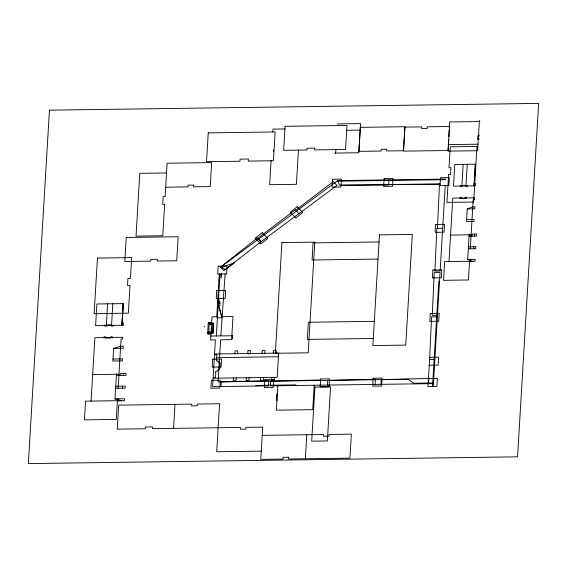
<?xml version="1.0" encoding="UTF-8"?>
<svg xmlns="http://www.w3.org/2000/svg" width="567" height="567" viewBox="0 0 567 567"><rect width="100%" height="100%" fill="white"/><g stroke="black" fill="none" stroke-linecap="round" stroke-linejoin="round"><path stroke-width="0.85" d="M121.962 325.288L123.181 303.614L121.962 325.288L95.596 325.649L96.893 303.976L123.259 303.614L121.962 325.288L123.457 325.245L123.521 322.864L122.025 322.914M474.09 185.848L474.168 183.467L475.337 183.432L475.259 185.806L453.494 186.132L454.784 164.451L475.38 164.168L474.09 185.848L475.323 164.168M437.455 228.373L439.411 185.643L448.88 185.508L449.347 177.62L440.439 177.74L439.964 185.636M91.096 401.075L94.88 337.656L122.699 337.273L122.592 339.031L121.062 339.052L118.127 388.211M104.108 338.116L104.186 336.826L105.66 336.805L105.582 338.095L110.799 338.024L110.87 336.734L112.344 336.713L112.273 338.003M104.895 324.934L104.817 326.223L106.291 326.202L107.631 303.827M112.84 303.756L111.508 326.131L112.982 326.11L113.06 324.82M120.651 346.253L113.627 348.393L112.876 361.03L122.415 360.903L122.536 358.904L112.996 359.039M121.763 400.791L114.988 398.892L116.497 373.61M117.447 399.579L117.497 398.856L116.263 419.431L84.426 419.871L85.539 401.152L117.383 400.706M118.56 400.834L118.68 398.835M120.069 375.552L120.19 373.561L126.037 373.476L125.917 375.474L116.377 375.609M122.522 388.154L122.635 386.155M123.273 375.51L123.393 373.518M173.566 428.368L174.997 404.363M204.276 327.031L204.326 326.16M207.671 333.077L208.231 323.296L213.596 323.225L213.029 333.006L207.65 333.02L213.029 333.006M207.798 333.077L207.742 334.041L210.967 333.998M208.38 323.36L208.436 322.396L211.661 322.347M208.826 332.999L208.89 332.028M209.351 324.246L209.407 323.282M208.89 334.027L208.947 333.063M209.528 323.346L209.584 322.375M209.974 332.985L210.031 332.014M210.499 324.232L210.555 323.268M211.448 323.318L211.349 324.126M211.994 331.993L212.462 324.204M212.051 332.949L212.108 331.986L208.784 332.042L209.244 324.246L212.568 324.204L212.625 323.24M213.015 332.942L213.596 323.225M216.764 316.783L219.316 274.038M217.416 310.305L217.629 306.818M218.146 298.093L218.196 306.01M219.138 281.523L219.294 278.907M216.318 335.962L220.01 274.031M218.742 298.093L218.529 301.58L218.827 298.093M219.301 302.658L219.394 301.042L217.884 301.063M219.394 301.042L219.982 303.062L219.833 305.493L218.323 305.507M221.279 273.436L221.52 277.213L220.01 277.235M220.839 335.898L225.127 273.96M220.903 386.531L221.187 381.846L268.822 380.655L268.51 385.872L212.597 386.659L215.389 339.86L210.612 339.924L211.987 316.847L217.459 316.769M232.534 335.742L232.35 338.761L232.534 335.742L210.839 336.04M233.391 377.941L233.221 380.776L235.985 380.741L236.155 377.906M234.837 353.709L235.007 350.874L237.771 350.838L237.601 353.673M246.326 377.764L246.156 380.599L248.92 380.563L249.09 377.721M256.015 386.063L256.05 385.432L295.754 384.887L295.719 385.51M271.104 160.574L269.658 184.693L296.399 184.325L298.455 149.922M272.826 131.707L272.975 129.12L285.052 128.957M273.57 151.729L273.677 150.007M260.636 377.565L260.466 380.4L263.223 380.365L263.393 377.53M262.082 353.333L262.245 350.498L265.009 350.456L264.839 353.291M271.862 377.409L271.692 380.244L274.456 380.209L274.626 377.374M273.308 353.177L273.478 350.342L276.242 350.307L276.072 353.142M278.645 353.106L277.192 377.338L213.872 378.21L213.922 377.402L215.538 377.381L215.821 372.675L215.46 372.675L215.907 371.236L217.331 371.215L217.388 370.286L218.458 370.272L218.529 369.117L219.847 369.103L220.216 362.937L218.897 362.958L218.961 361.845L217.891 361.859L217.948 360.888L216.523 360.91L216.254 359.45L216.892 354.765L215.269 354.786L215.318 353.978L278.645 353.106L278.425 356.749L216.714 357.642M277.823 385.744L276.363 410.175L312.757 409.672L314.217 385.241M305.351 458.76L306.782 434.754M335.692 149.681C336.621 150.865 334.324 155.45 335.487 153.083L358.847 152.757L360.591 123.599L337.23 123.925M221.045 267.617L234.632 262.677L225.46 269.46L220.627 267.142L337.585 180.717L338.003 181.192L445.577 179.704L445.612 179.08L338.045 180.568L338.003 181.192L339.399 185.232L440.112 183.843M327.471 385.071L327.747 380.386L375.382 379.195L375.078 384.412M388.962 179.859L388.65 185.083L341.079 185.211M380.939 384.334L381.222 379.642L428.858 378.458L428.546 383.675M413.712 383.88L413.747 383.257L408.134 379.273L218.097 381.903L220.613 339.789L231.627 339.633L233.002 316.556L221.988 316.705L218.614 305.032M432.529 386.616L438.815 281.352L439.51 281.345M433.238 386.446L440.035 272.543L434.223 272.621L432.26 315.351L437.483 315.28M445.223 185.565L440.127 271.04L434.903 271.111L436.859 228.381L442.678 228.303M448.128 147.867L447.937 151.127L477.605 150.716L479.398 120.679L479.845 121.012L479.342 121.558L449.674 121.969L449.362 127.192M448.228 146.236L448.639 139.383M448.795 136.767L449.206 129.8M448.993 261.557L452.778 198.131L474.508 197.833L474.402 199.591L473.204 199.612L470.27 248.771M459.979 198.627L460.057 197.337L461.205 197.316L461.127 198.606L465.202 198.556L465.28 197.266L466.428 197.245L466.35 198.535M460.765 185.437L460.688 186.727L461.836 186.713L463.175 164.338M467.243 164.281L465.911 186.656L467.059 186.642L467.137 185.352M472.786 206.813L467.279 208.932L466.521 221.569L473.977 221.463L474.097 219.472L466.641 219.571M472.949 261.359L467.676 259.438L469.185 234.164M469.639 259.41L468.413 279.985L443.536 280.332L444.648 261.614L469.526 261.267M470.447 261.394L470.567 259.402M471.957 236.12L472.07 234.121L476.641 234.058L476.521 236.056L469.065 236.155M473.7 248.722L473.821 246.723M474.459 236.085L474.572 234.086M295.804 210.088L333.403 181.553L336.982 185.437L261.054 241.719L223.752 270.587L220.443 267.163L257.375 237.913L261.054 241.719L257.836 238.232L295.442 209.691L299.022 213.582M337.585 180.717L338.045 180.568M346.359 130.311L360.201 130.119M477.903 135.222L479.271 135.201L479.228 135.981L477.853 136.002L477.69 138.752L479.058 138.731L479.016 139.51L477.641 139.525M448.327 144.606L477.995 144.195M166.521 172.956L139.78 173.332L136.03 236.127L162.772 235.759L164.643 204.361L162.701 204.382L163.161 196.621L165.11 196.593L167.102 163.211L211.668 162.594L210.237 186.6L193.46 186.834L193.567 185.09L188.06 185.168L187.953 186.912L165.67 187.216M461.914 185.423L465.989 185.366M472.786 206.856L474.848 206.827L474.735 208.826L467.279 208.932M450.567 235.085L471.106 234.795M379.054 241.967L313.083 242.874L312.063 260.005L378.026 259.091M468.434 246.801L475.89 246.695L475.77 248.693L468.314 248.8M467.676 259.438L475.132 259.339L475.011 261.33L469.519 261.408M469.568 260.515L470.504 260.466M219.401 274.818L221.669 274.789M217.714 303.097L219.982 303.062M437.391 316.818L431.579 316.896L429.623 359.627L434.839 359.556M213.61 323.289L208.231 323.296M106.369 324.912L111.586 324.841M374.312 321.333L308.349 322.247L307.321 339.371L373.292 338.464M120.643 346.302L123.287 346.267L123.174 348.258L113.627 348.393M434.053 361.151L434.747 361.144M429.247 365.226L438.163 365.105L438.631 357.21L429.722 357.338L427.979 386.517L436.895 386.389L437.363 378.501L428.446 378.621M92.676 374.603L118.964 374.241M320.553 379.94L270.558 381.159L270.282 385.851L433.408 383.611M115.739 386.247L125.279 386.12L125.165 388.112L115.618 388.246M413.747 383.257L432.749 382.994M277.341 393.76L276.987 393.767L276.568 400.685L276.93 400.678M276.902 395.156L277.263 395.149M114.988 398.892L124.527 398.757L124.407 400.756L117.376 400.848M117.433 399.926L118.616 399.905L117.426 399.962M276.653 399.296L277.015 399.288M262.209 435.364L323.551 434.52L323.452 436.264L328.959 436.193L329.066 434.442L351.349 434.138L349.917 458.143L288.575 458.994L288.681 457.243L283.167 457.321L283.061 459.064L260.777 459.376L262.705 427.142L245.929 427.369L245.823 429.12L240.316 429.191L240.422 427.447L152.374 428.666L152.473 426.916L145.513 427.015L145.407 428.758L117.249 429.148L118.68 405.143L191.774 404.129L191.667 405.88L197.181 405.802L197.281 404.058L219.571 403.747L216.7 451.764L261.274 451.148M388.686 184.551L440.063 184.367M218.309 305.308L221.924 317.818L217.395 317.881L217.041 316.655M49.442 110.168L28.35 463.593L517.558 456.832L538.65 103.407L49.442 110.168M97.446 258.084L94.129 313.657L128.355 313.182L130.013 285.392L127.525 285.428L127.936 278.56L130.424 278.525L131.672 257.609L97.446 258.084M126.264 237.474L124.832 261.486L150.779 261.125L150.886 259.381L157.3 259.289L157.194 261.033L176.727 260.763L178.158 236.758L126.264 237.474M208.252 132.876L206.537 161.687L239.976 161.219L240.096 159.129L248.367 159.015L248.247 161.106L273.414 160.759L275.13 131.948L208.252 132.876M211.378 380.322L210.903 388.218L219.819 388.09L220.287 380.202L211.378 380.322M212.639 359.209L212.171 367.097L221.08 366.977L221.555 359.081L212.639 359.209M216.736 290.595L216.261 298.483L225.177 298.362L225.645 290.474L216.736 290.595M218.189 266.171L217.721 274.059L226.637 273.939L227.105 266.051L218.189 266.171M247.942 350.697L247.758 353.801L250.515 353.765L250.699 350.654L247.942 350.697M264.81 379.734L264.342 387.63L273.251 387.502L273.726 379.614L264.81 379.734M285.088 126.306L283.656 150.312L306.953 149.993L307.059 148.249L314.706 148.143L314.607 149.886L345.558 149.461L346.99 125.449L285.088 126.306M281.934 242.591L275.328 353.284L308.193 352.83L314.798 242.137L281.934 242.591M314.912 387.112L311.68 441.169L327.35 440.949L330.575 386.9L314.912 387.112M320.61 378.962L320.142 386.857L329.051 386.729L329.526 378.841L320.61 378.962M332.531 179.236L332.056 187.124L340.973 187.004L341.44 179.115L332.531 179.236M360.293 127.348L358.861 151.354L381.144 151.049L381.251 149.298L386.758 149.227L386.651 150.971L403.428 150.737L404.859 126.732L360.293 127.348M379.472 234.873L372.866 345.565L405.731 345.112L412.337 234.419L379.472 234.873M384.107 178.52L383.639 186.415L392.548 186.288L393.023 178.399L384.107 178.52M373.143 378.239L372.675 386.127L381.591 386.007L382.059 378.111L373.143 378.239M404.973 127.121L403.541 151.134L448.107 150.517L449.539 126.505L427.256 126.817L427.157 128.56L421.642 128.638L421.749 126.895L404.973 127.121M430.282 313.487L429.814 321.383L438.723 321.255L439.198 313.367L430.282 313.487M432.876 269.998L432.408 277.894L441.317 277.773L441.792 269.878L432.876 269.998M435.598 224.454L435.123 232.342L444.039 232.222L444.507 224.326L435.598 224.454M448.589 174.593L446.931 202.384L473.672 202.015L476.989 146.442L450.248 146.81L449 167.726L450.942 167.697L450.531 174.572L448.589 174.593M262.216 232.647L255.27 238.097L260.813 243.881L267.752 238.431L262.216 232.647M297.207 206.764L290.269 212.214L295.804 217.99L302.743 212.54L297.207 206.764"/></g></svg>
